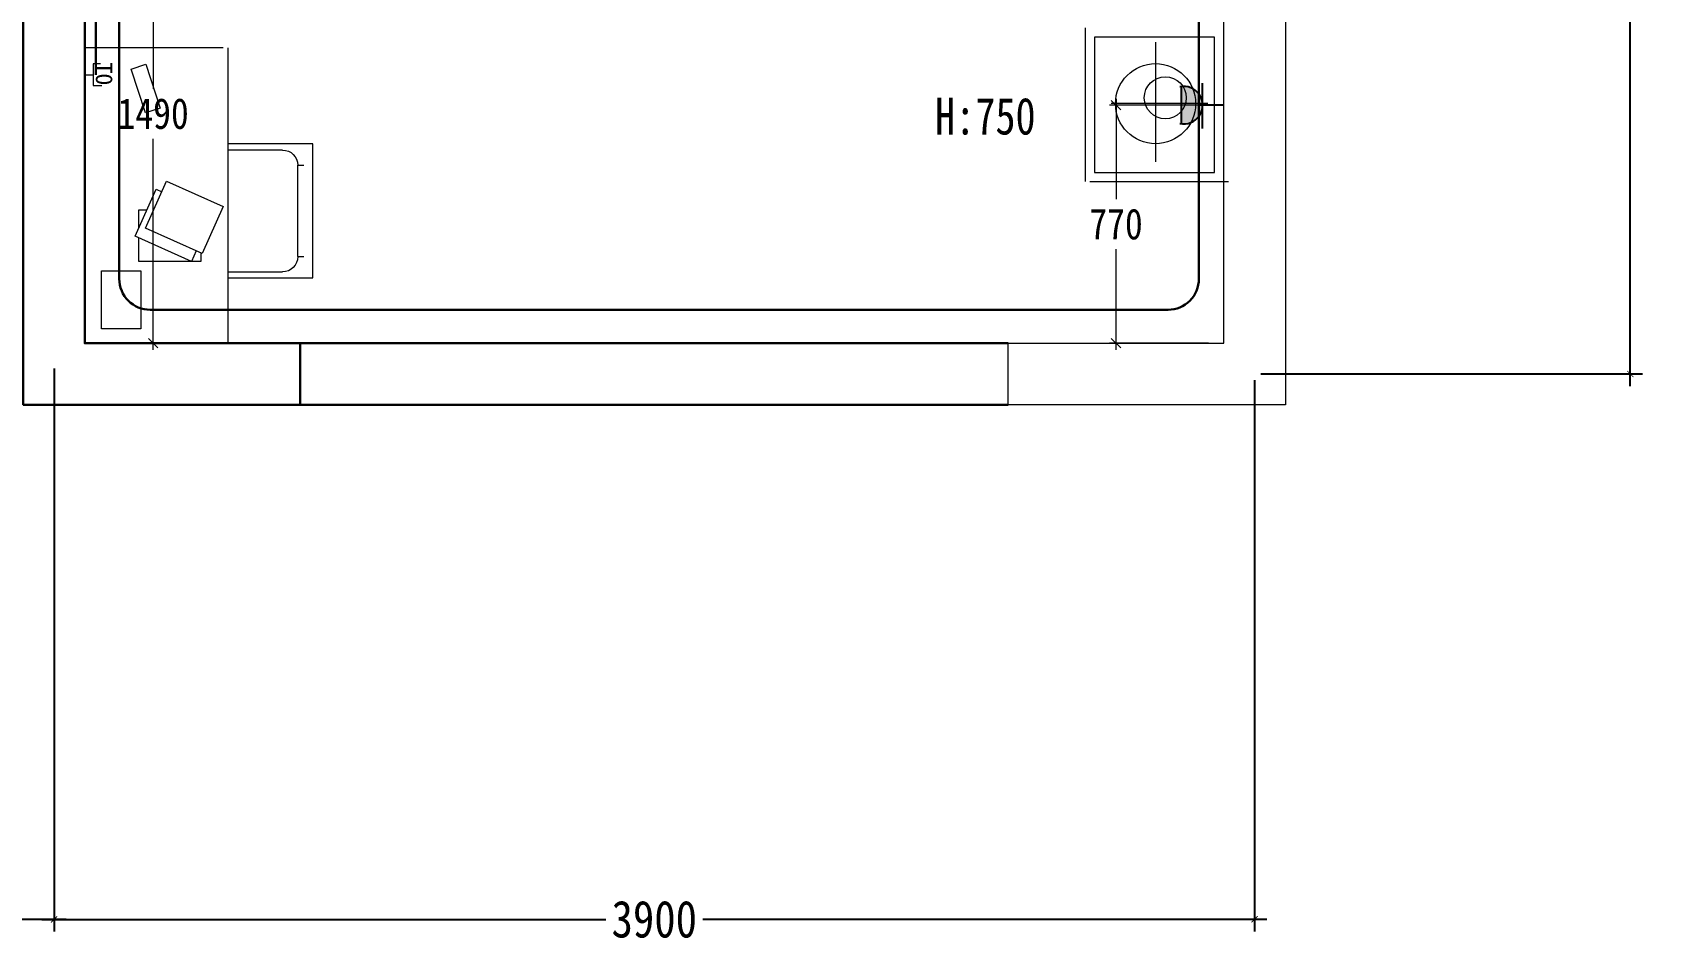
# Model space of a CAD drawing. Header units: millimetres. Extents: x -117264 to 3079702, y -14891 to 68462.
# Drawn here: x -55491 to -50222, y -6153 to -3192 of the extents above; entities that cross this region are included whole.
import ezdxf

# ---------------------------------------------------------------- set-up
doc = ezdxf.new("R2010")
doc.units = ezdxf.units.MM
doc.header["$LTSCALE"] = 10
doc.layers.get('0').update_dxf_attribs({"color": 255})
doc.layers.get('Defpoints').update_dxf_attribs({"color": 255})
for name, color, linetype, lineweight in [('1弱电插座布线图', 6, 'Continuous', 30), ('1弱电插座布置图', 6, 'Continuous', 30), ('1强弱电插座布置图', 5, 'Continuous', 15), ('1强电插座布线图', 1, 'Continuous', 30), ('1强电插座布置图', 1, 'Continuous', 30), ('1浅浅', 251, 'Continuous', 20), ('E__电路__弱电插座', 6, 'Continuous', 5)]:
    doc.layers.add(name, color=color, linetype=linetype, lineweight=lineweight)
doc.layers.add('2323', color=4, linetype='Continuous')
doc.layers.add('LAYER2', color=8, linetype='Continuous')
doc.styles.add('_THVAC_DIM', font='SIMPLEX', dxfattribs={"width": 0.8, "height": 3.5, "bigfont": 'HZTXT'})
doc.styles.add('夏建东', font='', dxfattribs={"width": 0.85})
doc.styles.add('宋', font='')
doc.styles.get('夏建东').set_extended_font_data('SimSun')
doc.styles.get('宋').set_extended_font_data('FangSong_GB2312')
doc.dimstyles.new('g', dxfattribs={"dimtxt": 100, "dimasz": 31, "dimexe": 21, "dimexo": 30, "dimgap": 31, "dimtad": 1, "dimtih": 1, "dimtoh": 1, "dimdec": 0, "dimrnd": 10, "dimdsep": 46, "dimtxsty": '夏建东', "dimblk": 'OBLIQUE', "dimcen": 2.5, "dimdle": 21, "dimclrd": 5, "dimclre": 5, "dimclrt": 5, "dimadec": 0, "dimazin": 0, "dimtfac": 1, "dimtdec": 0, "dimtmove": 2, "dimatfit": 3, "dimldrblk": 'DOT', "dimfxl": 300, "dimlwd": -1, "dimlwe": -1, "dimarcsym": 1})
doc.dimstyles.new('内墙标注', dxfattribs={"dimscale": 0, "dimtxt": 120, "dimasz": 20, "dimexe": 40, "dimexo": 20, "dimgap": 20, "dimtad": 0, "dimdec": 0, "dimdsep": 46, "dimtxsty": '夏建东', "dimblk": 'ARCHTICK', "dimcen": 40, "dimdle": 40, "dimclrd": 88, "dimclre": 88, "dimclrt": 88, "dimadec": 0, "dimazin": 0, "dimtfac": 1, "dimtdec": 0, "dimtmove": 1, "dimatfit": 3, "dimldrblk": 'DOT', "dimfxl": 40, "dimtolj": 1, "dimtzin": 0, "dimarcsym": 1})

# ---------------------------------------------------------------- blocks, each defined once
blk = doc.blocks.new('_ArchTick')
at = {"color": 0, "linetype": 'ByBlock', "const_width": 0.15}
blk.add_lwpolyline([(-0.5, -0.5), (0.5, 0.5)], dxfattribs=at)
blk = doc.blocks.new('*D344')
at = {"layer": '1浅浅', "color": 88, "linetype": 'Continuous', "lineweight": -2}
for p, q in [((-50300.7, 657.6), (-50300.7, -1682.8)), ((-51501.3, 617.6), (-50260.7, 617.6)), ((-50300.7, -4342.4), (-50300.7, -2002)), ((-51501.3, -4302.4), (-50260.7, -4302.4))]:
    blk.add_line(p, q, dxfattribs=at)
at = {"layer": 'Defpoints', "color": 0, "linetype": 'Continuous', "lineweight": 30}
for p in [(-51521.3, 617.6), (-51521.3, -4302.4), (-50300.7, -4302.4)]:
    blk.add_point(p, dxfattribs=at)
at = {"layer": '1浅浅', "color": 88, "linetype": 'Continuous', "lineweight": -2, "xscale": 20, "yscale": 20, "zscale": 20}
for p, rotation in [((-50300.7, 617.6), 90), ((-50300.7, -4302.4), 270)]:
    blk.add_blockref('_ArchTick', p, dxfattribs=dict(at, rotation=rotation))
at = {"layer": '1浅浅', "color": 88, "linetype": 'Continuous', "lineweight": 30, "insert": (-50300.7, -1842.4), "char_height": 120, "attachment_point": 5, "rotation": 90, "style": '夏建东'}
blk.add_mtext('\\A1;4920', dxfattribs=at)
blk = doc.blocks.new('_Dot')
at = {"color": 0, "linetype": 'ByBlock', "lineweight": -2}
blk.add_line((-0.5, 0), (-1, 0), dxfattribs=at)
at = {"color": 0, "linetype": 'ByBlock', "const_width": 0.5}
blk.add_lwpolyline([(-0.25, 0, 1), (0.25, 0, 1)], format="xyb", close=True, dxfattribs=at)
blk = doc.blocks.new('*D352')
at = {"layer": '1浅浅', "color": 88, "linetype": 'Continuous', "lineweight": -2}
for p, q in [((-55421.3, -4322.4), (-55421.3, -6114.7)), ((-51521.3, -4322.4), (-51521.3, -6114.7)), ((-55461.3, -6074.7), (-53629.2, -6074.7)), ((-51481.3, -6074.7), (-53313.4, -6074.7))]:
    blk.add_line(p, q, dxfattribs=at)
at = {"layer": 'Defpoints', "color": 0, "linetype": 'Continuous', "lineweight": 30}
for p in [(-55421.3, -4302.4), (-51521.3, -4302.4), (-55421.3, -6074.7)]:
    blk.add_point(p, dxfattribs=at)
at = {"layer": '1浅浅', "color": 88, "linetype": 'Continuous', "lineweight": -2, "xscale": 20, "yscale": 20, "zscale": 20, "rotation": 180}
blk.add_blockref('_ArchTick', (-55421.3, -6074.7), dxfattribs=at)
at = {"layer": '1浅浅', "color": 88, "linetype": 'Continuous', "lineweight": -2, "xscale": 20, "yscale": 20, "zscale": 20}
blk.add_blockref('_ArchTick', (-51521.3, -6074.7), dxfattribs=at)
at = {"layer": '1浅浅', "color": 88, "linetype": 'Continuous', "lineweight": 30, "insert": (-53471.3, -6074.7), "char_height": 120, "attachment_point": 5, "style": '夏建东'}
blk.add_mtext('\\A1;3900', dxfattribs=at)
blk = doc.blocks.new('*D353')
at = {"layer": '1浅浅', "color": 88, "linetype": 'Continuous', "lineweight": -2}
for p, q in [((-58721.3, -4285), (-58721.3, -6114.7)), ((-55421.3, -4285), (-55421.3, -6114.7)), ((-58761.3, -6074.7), (-57229.2, -6074.7)), ((-55381.3, -6074.7), (-56913.4, -6074.7))]:
    blk.add_line(p, q, dxfattribs=at)
at = {"layer": 'Defpoints', "color": 0, "linetype": 'Continuous', "lineweight": 30}
for p in [(-58721.3, -4265), (-55421.3, -4265), (-58721.3, -6074.7)]:
    blk.add_point(p, dxfattribs=at)
at = {"layer": '1浅浅', "color": 88, "linetype": 'Continuous', "lineweight": -2, "xscale": 20, "yscale": 20, "zscale": 20, "rotation": 180}
blk.add_blockref('_ArchTick', (-58721.3, -6074.7), dxfattribs=at)
at = {"layer": '1浅浅', "color": 88, "linetype": 'Continuous', "lineweight": -2, "xscale": 20, "yscale": 20, "zscale": 20}
blk.add_blockref('_ArchTick', (-55421.3, -6074.7), dxfattribs=at)
at = {"layer": '1浅浅', "color": 88, "linetype": 'Continuous', "lineweight": 30, "insert": (-57071.3, -6074.7), "char_height": 120, "attachment_point": 5, "style": '夏建东'}
blk.add_mtext('\\A1;3300', dxfattribs=at)
blk = doc.blocks.new('强电插座')
at = {"lineweight": 0}
h = blk.add_hatch(color=12, dxfattribs=at)
h.set_gradient(color1=(216, 3, 3), color2=(230, 5, 5), tint=1, name='CYLINDER')
h.paths.add_polyline_path([(88497.8, 75989.2, 1.129445), (88497.8, 75909.4)])
at = {"layer": '2323', "color": 1}
for p, q in [((88452.6, 75999.6), (88452.6, 75902)), ((88497.8, 75989.2), (88497.8, 75909.4)), ((88407.2, 75949.3), (88460.4, 75949.3))]:
    blk.add_line(p, q, dxfattribs=at)
blk.add_arc((88492.9, 75949.3), 40.2, 77.2553, 282.7447, dxfattribs=at)
at = {"layer": 'LAYER2', "color": 1, "ltscale": 20}
blk.add_line((88456.4, 75966.1), (88456.4, 75966.1), dxfattribs=at)
blk = doc.blocks.new('_Oblique')
at = {"color": 0, "linetype": 'ByBlock', "lineweight": -2}
blk.add_line((-0.5, -0.5), (0.5, 0.5), dxfattribs=at)
blk = doc.blocks.new('*D364')
at = {"layer": '1强弱电插座布置图', "color": 5}
for p, q in [((-55291.3, -2711), (-55078.2, -2711)), ((-55099.2, -2690), (-55099.2, -3375.7)), ((-55099.2, -4223.4), (-55099.2, -3537.7)), ((-55291.3, -4202.4), (-55078.2, -4202.4))]:
    blk.add_line(p, q, dxfattribs=at)
at = {"layer": 'Defpoints', "color": 0, "linetype": 'Continuous', "lineweight": 30}
for p in [(-55321.3, -2711), (-55321.3, -4202.4), (-55099.2, -4202.4)]:
    blk.add_point(p, dxfattribs=at)
at = {"layer": '1强弱电插座布置图', "color": 5, "linetype": 'Continuous', "xscale": 31, "yscale": 31, "zscale": 31}
for p, rotation in [((-55099.2, -2711), 90), ((-55099.2, -4202.4), 270)]:
    blk.add_blockref('_Oblique', p, dxfattribs=dict(at, rotation=rotation))
at = {"layer": '1强弱电插座布置图', "color": 5, "linetype": 'Continuous', "lineweight": 30, "insert": (-55099.2, -3456.7), "char_height": 100, "attachment_point": 5, "style": '夏建东'}
blk.add_mtext('1490', dxfattribs=at)
blk = doc.blocks.new('*D365')
at = {"layer": '1强弱电插座布置图', "color": 5}
for p, q in [((-51971.3, -3407.9), (-51971.3, -3734.7)), ((-51671.3, -3428.9), (-51992.3, -3428.9)), ((-51971.3, -4223.4), (-51971.3, -3896.7)), ((-51671.3, -4202.4), (-51992.3, -4202.4))]:
    blk.add_line(p, q, dxfattribs=at)
at = {"layer": 'Defpoints', "color": 0, "linetype": 'Continuous', "lineweight": 30}
for p in [(-51621.3, -3428.9), (-51971.3, -4202.4), (-51621.3, -4202.4)]:
    blk.add_point(p, dxfattribs=at)
at = {"layer": '1强弱电插座布置图', "color": 5, "linetype": 'Continuous', "xscale": 31, "yscale": 31, "zscale": 31}
for p, rotation in [((-51971.3, -3428.9), 90), ((-51971.3, -4202.4), 270)]:
    blk.add_blockref('_Oblique', p, dxfattribs=dict(at, rotation=rotation))
at = {"layer": '1强弱电插座布置图', "color": 5, "linetype": 'Continuous', "lineweight": 30, "insert": (-51971.3, -3815.7), "char_height": 100, "attachment_point": 5, "style": '夏建东'}
blk.add_mtext('770', dxfattribs=at)
blk = doc.blocks.new('网线')
at = {"layer": 'E__电路__弱电插座', "color": 6, "lineweight": 9}
for p, q in [((1018175, 135186), (1018175, 135111)), ((1018175, 135111), (1018395, 135111)), ((1018290, 135111), (1018290, 135024)), ((1018395, 135111), (1018395, 135197))]:
    blk.add_line(p, q, dxfattribs=at)
at = {"layer": 'E__电路__弱电插座', "color": 6, "ltscale": 20, "insert": (1018162, 135305), "char_height": 168.07, "width": 127.39, "attachment_point": 1, "style": '宋'}
blk.add_mtext('{\\fSimSun|b0|i0|c134|p2;TO}', dxfattribs=at)

msp = doc.modelspace()

# ---------------------------------------------------------------- linework, layer by layer
at = {"layer": '1弱电插座布线图', "color": 2, "linetype": 'Continuous', "lineweight": 30}
msp.add_lwpolyline([(-61584.4, 5376.2), (-58992.8, 5376.2, -0.414214), (-58892.8, 5276.2), (-58892.8, 1785.2, 0.414214), (-58792.8, 1685.2), (-55385.4, 1685.2, -0.414214), (-55285.4, 1585.2), (-55285.4, -3330.7)], format="xyb", dxfattribs=at)
at = {"layer": '1强电插座布线图', "color": 1, "linetype": 'Continuous', "lineweight": 30}
msp.add_lwpolyline([(-55618.1, -1774.9), (-55618.1, -1248.7), (-55309.1, -1248.7, -0.414214), (-55209.1, -1348.7), (-55209.1, -3993.5, 0.414214), (-55109.1, -4093.5), (-51802.3, -4093.5, 0.414214), (-51702.3, -3993.5), (-51702.3, 276.2, 0.414214), (-51802.3, 376.2), (-53826.9, 376.2, -0.414214), (-53926.9, 476.2), (-53926.9, 663)], format="xyb", dxfattribs=at)
at = {"layer": '1浅浅', "color": 250, "lineweight": 0, "ltscale": 0.2}
for p, q in [((-51621.3, -3242.4), (-51621.3, -2742.4)), ((-52071.3, -3177.4), (-52071.3, -3677.4)), ((-54871.3, -3242.4), (-55321.3, -3242.4)), ((-54856.3, -3242.4), (-54856.3, -4202.4)), ((-51843, -3223.8), (-51843, -3612.9)), ((-51673.2, -3423.9), (-51987.4, -3423.9)), ((-54679, -3574.6), (-54856.3, -3574.6)), ((-54629.5, -3921.1), (-54629.5, -3624.1)), ((-54629.5, -3624.1), (-54609.7, -3624.1)), ((-52056.3, -3677.4), (-51606.3, -3677.4)), ((-54629.5, -3921.1), (-54609.7, -3921.1)), ((-54856.3, -3970.6), (-54679, -3970.6)), ((-54871.3, -4202.4), (-55321.3, -4202.4)), ((-52086.3, -4202.4), (-51621.3, -4202.4)), ((-52071.3, -4202.4), (-51621.3, -4202.4))]:
    msp.add_line(p, q, dxfattribs=at)
at = {"layer": '1浅浅', "color": 252, "linetype": 'Continuous', "lineweight": 30}
for points in [[(-55221.3, 1417.6), (-55221.3, 1417.6), (-55321.3, 1417.6), (-55321.3, -4202.4), (-54621.3, -4202.4), (-54621.3, -4402.4), (-55521.3, -4402.4), (-55521.3, 1417.6), (-55521.3, 1417.6), (-55521.3, 1417.6)], [(-54621.3, -4202.4), (-52321.3, -4202.4)], [(-52321.3, -4402.4), (-54621.3, -4402.4)]]:
    msp.add_lwpolyline(points, dxfattribs=at)
at = {"layer": '1浅浅', "color": 250, "lineweight": 0, "ltscale": 0.2}
for points in [[(-50821.3, 1117.6), (-50821.3, 417.6), (-51421.3, 417.6), (-51421.3, -4402.4), (-52321.3, -4402.4), (-52321.3, -4202.4), (-51621.3, -4202.4), (-51621.3, 417.6), (-53821.3, 417.6), (-53821.3, 717.6), (-53721.3, 717.6), (-53721.3, 617.6), (-51021.3, 617.6), (-51021.3, 1117.6), (-50821.3, 1117.6)], [(-54959, -3902.7), (-54974.2, -3936.7), (-55158, -3854.6), (-55089.8, -3701.9), (-55071.1, -3710.2)], [(-55145.7, -3827.1), (-55145.7, -3769.3), (-55119.9, -3769.3)], [(-54944.4, -3909.2), (-54944.4, -3936.6), (-55145.7, -3936.6), (-55145.7, -3860.1)]]:
    msp.add_lwpolyline(points, dxfattribs=at)
for points in [[(-52041.3, -3207.4), (-52041.3, -3647.4), (-51651.3, -3647.4), (-51651.3, -3207.4)], [(-55124.3, -3454.2), (-55170.9, -3311.6), (-55123.3, -3296), (-55076.7, -3438.6)], [(-54580, -3990.4), (-54580, -3554.8), (-54856.3, -3554.8), (-54856.3, -3990.4)], [(-55124.1, -3829), (-55055.9, -3676.2), (-54872, -3758.3), (-54940.3, -3911.1)], [(-55266.7, -4155.8), (-55266.7, -3967.4), (-55139, -3967.4), (-55139, -4155.8)]]:
    msp.add_lwpolyline(points, close=True, dxfattribs=at)
for centre, radius in [((-51843, -3423.9), 130.1), ((-51811.3, -3404.8), 68.2)]:
    msp.add_circle(centre, radius, dxfattribs=at)
at = {"layer": '1浅浅', "color": 250, "lineweight": 0, "ltscale": 0.2, "extrusion": (0, 0, -1)}
for centre, major_axis, start_param, end_param in [((-54679, -3624.1), (35, 35), 5.497787, 7.068583), ((-54679, -3921.1), (35, -35), -0.785398, 0.785398)]:
    msp.add_ellipse(centre, major_axis=major_axis, ratio=1, start_param=start_param, end_param=end_param, dxfattribs=at)

# ---------------------------------------------------------------- block references
at = {"layer": '1弱电插座布置图', "color": 6, "linetype": 'ByBlock', "lineweight": 9, "xscale": 0.3184271999634802, "yscale": 0.3184271999634802, "zscale": 0.3184272000042774, "rotation": 270}
msp.add_blockref('网线', (-98316.8, 320920.2), dxfattribs=at)
at = {"layer": '1强电插座布置图', "color": 7, "xscale": 1.511459389235824, "yscale": 1.511459389468655, "zscale": 1.511459389440006, "rotation": 180}
msp.add_blockref('强电插座', (82002.5, 111365.4), dxfattribs=at)

# ---------------------------------------------------------------- texts
at = {"layer": '1强弱电插座布置图', "color": 5, "insert": (-52559.1, -3404.3), "char_height": 120, "attachment_point": 1, "style": '_THVAC_DIM'}
msp.add_mtext_dynamic_manual_height_columns('{\\fSimSun|b0|i0|c134|p2;H:750}', width=405.755, gutter_width=17.5, heights=[0], dxfattribs=at)

# ---------------------------------------------------------------- dimensions: what is measured, and where the dimension line sits
at = {"layer": '1强弱电插座布置图', "color": 2, "linetype": 'Continuous', "lineweight": 30}
for base, p1, p2, picture, middle in [((-55099.2, -4202.4), (-55321.3, -2711), (-55321.3, -4202.4), '*D364', (-55099.2, -3456.7)), ((-51971.3409, -4202.4312), (-51621.3409, -3428.876), (-51621.3409, -4202.4312), '*D365', (-51971.3409, -3815.6536))]:
    dim = msp.add_linear_dim(base=base, p1=p1, p2=p2, angle=90, dimstyle='g', override={"dimzin": 0, "dimfxlon": 1}, dxfattribs=at)
    dim.commit()
    dim.dimension.update_dxf_attribs({"geometry": picture, "text_midpoint": middle})
at = {"layer": '1浅浅', "color": 252, "linetype": 'Continuous', "lineweight": 30}
dim = msp.add_linear_dim(base=(-50300.7, -4302.4), p1=(-51521.3, 617.6), p2=(-51521.3, -4302.4), angle=90, dimstyle='内墙标注', override={"dimscale": 1}, dxfattribs=at)
dim.commit()
dim.dimension.update_dxf_attribs({"geometry": '*D344', "text_midpoint": (-50300.7, -1842.4)})
for base, p1, p2, picture, middle in [((-58721.3, -6074.7), (-55421.3, -4265), (-58721.3, -4265), '*D353', (-57071.3, -6074.7)), ((-55421.3, -6074.7), (-51521.3, -4302.4), (-55421.3, -4302.4), '*D352', (-53471.3, -6074.7))]:
    dim = msp.add_linear_dim(base=base, p1=p1, p2=p2, dimstyle='内墙标注', override={"dimscale": 1}, dxfattribs=at)
    dim.commit()
    dim.dimension.update_dxf_attribs({"geometry": picture, "text_midpoint": middle})

doc.saveas('drawing.dxf')
